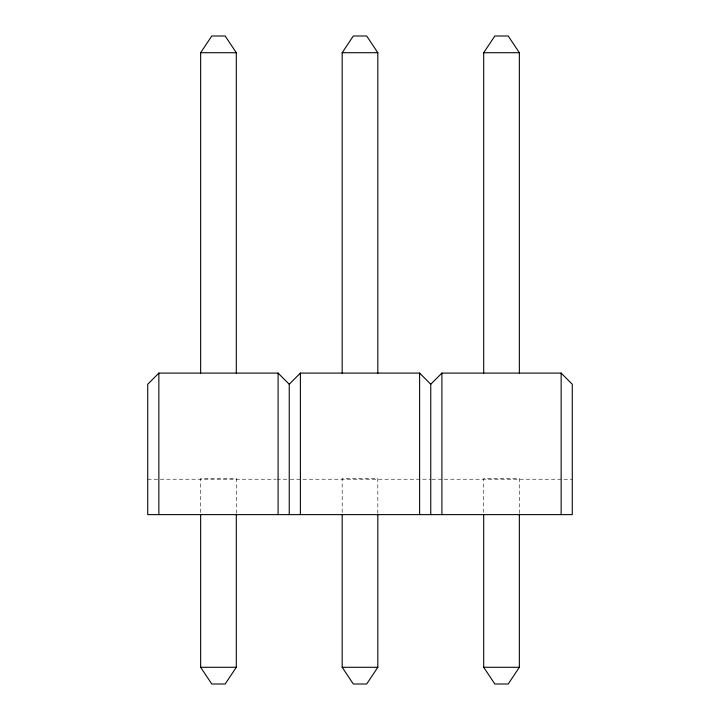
<?xml version="1.0" encoding="UTF-8"?>
<svg xmlns="http://www.w3.org/2000/svg" width="720" height="720" viewBox="0 0 720 720"><rect width="100%" height="100%" fill="white"/><g stroke="black" fill="none" stroke-linecap="round" stroke-linejoin="round"><path stroke-width="0.54" stroke-dasharray="3.6 2.7" d="M147.717 479.232L275.76 479.232M276.885 479.232L288.117 479.232M290.358 479.232L430.758 479.232M431.883 479.232L443.115 479.232M444.24 479.232L572.283 479.232M519.354 513.387L519.354 478.566L483.696 478.566L483.696 513.387M377.829 513.387L377.829 478.566L342.171 478.566L342.171 513.387M236.304 513.387L236.304 478.566L200.646 478.566L200.646 513.387"/><path stroke-width="1.08" d="M200.646 373.095L200.646 52.713L211.788 36L225.162 36L236.304 52.713L236.304 373.095M342.171 373.095L342.171 52.713L353.313 36L366.687 36L377.829 52.713L377.829 373.095M483.696 373.095L483.696 52.713L494.838 36L508.212 36L519.354 52.713L519.354 373.095M236.304 514.512L236.304 667.287L225.162 684L211.788 684L200.646 667.287L200.646 514.512M377.829 514.512L377.829 667.287L366.687 684L353.313 684L342.171 667.287L342.171 514.512M519.354 514.512L519.354 667.287L508.212 684L494.838 684L483.696 667.287L483.696 514.512M289.242 514.62L289.242 384.237L278.091 373.095L158.859 373.095L147.717 384.237L147.717 514.62L572.283 514.62L572.283 384.237L561.141 373.095L441.909 373.095L430.758 384.237L430.758 514.62M289.242 384.237L300.384 373.095L419.616 373.095L430.758 384.237M200.646 52.713L236.304 52.713M342.171 52.713L377.829 52.713M483.696 52.713L519.354 52.713M200.646 667.287L236.304 667.287M342.171 667.287L377.829 667.287M483.696 667.287L519.354 667.287M561.141 373.095L561.141 514.62M441.909 373.095L441.909 514.62M419.616 373.095L419.616 514.62M300.384 373.095L300.384 514.62M278.091 373.095L278.091 514.62M158.859 373.095L158.859 514.62"/></g></svg>
